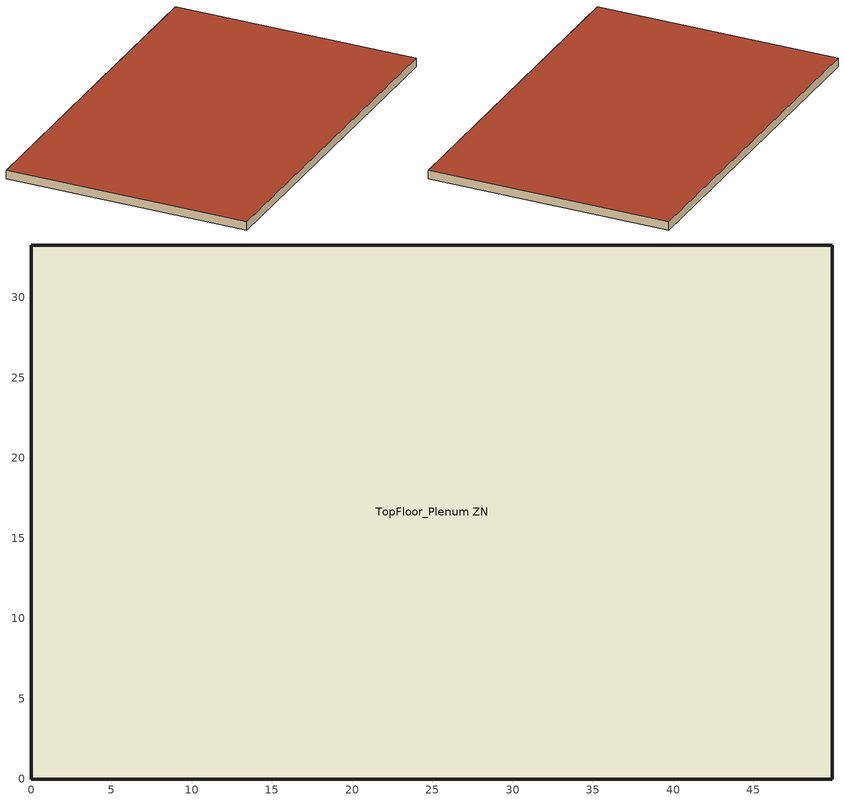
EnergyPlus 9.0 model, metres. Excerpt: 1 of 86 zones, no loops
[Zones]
TopFloor_Plenum ZN
 wall outside (nonres_ext_wall): 0,33.27 0,0 49.91,0 49.91,33.27 0,33.27 z10.67:11.89
 roof outside (nonres_roof): 0,33.27 0,0 49.91,0 49.91,33.27 z11.89
[Building]
OfficeMedium: North Axis {deg}=0; Terrain=City; Loads Convergence Tolerance Value=0.04; Temperature Convergence Tolerance Value {deltaC}=0.2; Solar Distribution=FullInteriorAndExterior; Maximum Number of Warmup Days=25; Minimum Number of Warmup Days=6
[Site:Location]
Site:Location=Atlanta-Hartsfield.Jackson.Intl.AP_GA_USA WMO=722190; Latitude {N+ S-}=33.64; Longitude {W- E+}=-84.43; Time Zone Relative to GMT {GMT+/-}=-5; Elevation {m}=313
[SizingPeriod:DesignDay] Day of Month=21; Dry-Bulb Temperature Range Modifier Type=DefaultMultipliers; Humidity Condition Type=Wetbulb; Barometric Pressure {Pa}=97621; Rain {Yes/No}=No; Snow on ground {Yes/No}=No; Daylight Savings Time Indicator=No
Name | Month | Day Type | Maximum Dry-Bulb Temperature {C} | Daily Dry-Bulb Temperature Range {C} | Wetbulb at Maximum Dry-Bulb {C} | Wind Speed {m/s} design conditions vs. traditional 6.71 m/s (15 mph) | Wind Direction {Degrees; N=0, S=180} | Solar Model Indicator | Clearness {0.0 to 1.1} | Wind Speed {m/s} design conditions vs. traditional 3.35 m/s (7mph) | ASHRAE Clear Sky Optical Depth for Beam Irradiance (taub) | ASHRAE Clear Sky Optical Depth for Diffuse Irradiance (taud)
Atlanta-Hartsfield.Jackson.Intl.AP_GA_USA Ann Htg 99.6% Condns DB | 1 | WinterDesignDay | -6.3 | 0 | -6.3 | 5.3 | 320 | ASHRAEClearSky | 0
Atlanta-Hartsfield.Jackson.Intl.AP_GA_USA Ann Clg .4% Condns DB=>MWB | 7 | SummerDesignDay | 34.4 | 9.5 | 23.5 |  | 300 | ASHRAETau |  | 4 | 0.556 | 1.779
[Site:WaterMainsTemperature]
Calculation Method=Correlation; Annual average outdoor air temperature {C}=16.6; Maximum difference in monthly average outdoor air temperatures {C}=22.5
[Site:GroundTemperature:FCfactorMethod]
January Ground Temperature {C}=16; February Ground Temperature {C}=11.9; March Ground Temperature {C}=7.7; April Ground Temperature {C}=4; May Ground Temperature {C}=7.9; June Ground Temperature {C}=13.8; July Ground Temperature {C}=17.2; August Ground Temperature {C}=20.8; September Ground Temperature {C}=24.8; October Ground Temperature {C}=26.1; November Ground Temperature {C}=26.5; December Ground Temperature {C}=22.5
[Material:NoMass]
Nonres_Roof_Insulation: MediumSmooth, 4.31889, 0.9, 0.7, 0.7
Nonres_Exterior_Wall_Insulation: MediumSmooth, 1.90342, 0.9, 0.7, 0.7
[Construction]
nonres_roof: F13 Built-up roofing, Nonres_Roof_Insulation, F08 Metal surface
nonres_ext_wall: F07 25mm stucco, G01 16mm gypsum board, Nonres_Exterior_Wall_Insulation, G01 16mm gypsum board
[Material]
Name | Roughness | Thickness {m} | Conductivity {W/m-K} | Density {kg/m3} | Specific Heat {J/kg-K} | Thermal Absorptance | Solar Absorptance | Visible Absorptance | Absorptance:Thermal | Absorptance:Solar
F07 25mm stucco | Smooth | 0.0254 | 0.72 | 1856 | 840 | 0.9 | 0.7 | 0.7
F08 Metal surface | Smooth | 0.0008 | 45.28 | 7824 | 500
F13 Built-up roofing | Rough | 0.0095 | 0.16 | 1120 | 1460 |  |  |  | 0.75 | 0.45
G01 16mm gypsum board | MediumSmooth | 0.0159 | 0.16 | 800 | 1090
[Zone]
TopFloor_Plenum ZN: Part of Total Floor Area=No
[ZoneInfiltration:DesignFlowRate]
TopFloor_Plenum Infiltration: Zone or ZoneList=TopFloor_Plenum ZN; Schedule=ALWAYS_ON; Design Flow Rate Calculation Method=Flow/ExteriorArea; Flow per Exterior Surface Area {m3/s-m2}=6.19256e-05; Constant Term Coefficient=0; Temperature Term Coefficient=0; Velocity Term Coefficient=0.224; Velocity Squared Term Coefficient=0
[Exterior:Lights] Control Option=AstronomicalClock
Name | Schedule | Design Level {W}
Exterior_Lights_a | Exterior_lighting_schedule_a | 519.2
Exterior_Lights_b | Exterior_lighting_schedule_b | 7402.3
[AirLoopHVAC:ReturnPlenum]
TopFloor_Return_Plenum: Zone=TopFloor_Plenum ZN
[Schedule:Compact]
Exterior_lighting_schedule_a: Through:12/31, For:AllDays, Until: 06:00, 0, Until: 24:00, 1
Exterior_lighting_schedule_b: Through:12/31, For:AllDays, Until: 06:00, 0.7, Until: 24:00, 1
ALWAYS_ON: Through: 12/31, For: AllDays, Until: 24:00, 1
